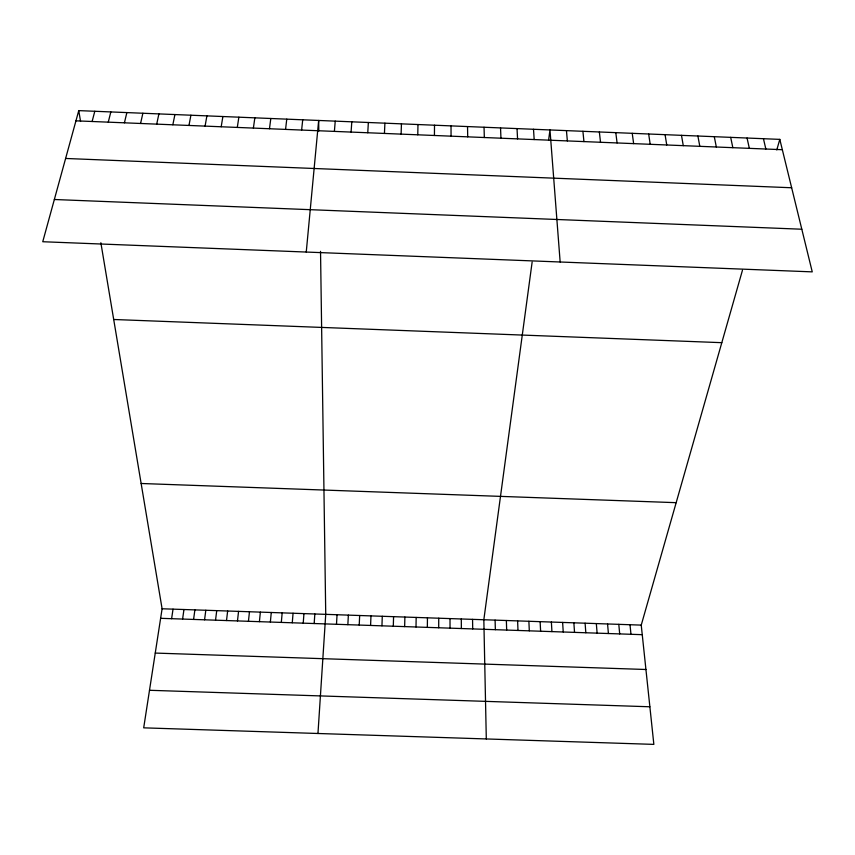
<?xml version="1.0" encoding="UTF-8"?>
<svg xmlns="http://www.w3.org/2000/svg" width="855" height="855" viewBox="0 0 855 855"><rect width="100%" height="100%" fill="white"/><g stroke="black" fill="none" stroke-linecap="round" stroke-linejoin="round"><path stroke-width="1.28" d="M438.701 627.762L438.733 618.208M434.426 135.485L434.511 125.215M427.35 627.378L427.447 617.823M416.011 626.993L416.161 617.438M417.774 134.801L417.977 124.531M404.661 626.608L404.875 617.054M393.3 626.223L393.578 616.669M401.113 134.117L401.444 123.857M381.95 625.828L382.281 616.284M370.589 625.443L370.974 615.899M384.44 133.444L384.9 123.173M359.218 625.058L359.666 615.514M347.857 624.674L348.359 615.119M367.768 132.76L368.355 122.5M336.485 624.289L337.052 614.734M317.964 733.494L325.734 614.35L320.529 251.349M351.084 132.076L351.8 121.816M314.17 623.53L314.843 613.986M303.226 623.156L303.952 613.612M292.271 622.782L293.062 613.238M334.391 131.392L335.235 121.132M281.316 622.419L282.171 612.864M270.362 622.045L271.27 612.49M306.25 252.043L318.659 120.459L318.808 130.975M259.407 621.67L260.369 612.127M248.442 621.296L249.468 611.753M301.623 130.056L302.713 119.807M237.476 620.922L238.556 611.378M285.559 129.394L286.767 119.144M226.511 620.548L227.644 611.004M215.535 620.185L216.732 610.63M269.475 128.742L270.811 118.492M204.559 619.811L205.809 610.267M532.131 262.111L483.834 619.747L486.303 738.955M548.568 140.37L549.979 129.949L560.153 261.993M193.583 619.437L194.887 609.893M253.39 128.079L254.843 117.84M182.596 619.063L183.964 609.519M171.609 618.689L173.031 609.145M237.295 127.427L238.866 117.188M100.858 242.735L162.097 608.771L143.693 727.84L653.851 744.384L641.239 625.112L742.439 270.34M221.189 126.764L222.888 116.526M205.082 126.113L206.899 115.874M188.966 125.45L190.911 115.222M172.838 124.787L174.912 114.559M156.711 124.135L158.902 113.907M140.573 123.473L142.881 113.245M124.424 122.81L126.861 112.593M108.275 122.147L110.829 111.93M92.116 121.496L94.798 111.278M78.756 110.616L42.75 241.73L812.25 271.869L779.803 139.376L78.756 110.616L80.573 121.474M776.789 149.935L779.803 139.376M155.257 653.07L645.931 669.497M149.497 690.284L649.875 706.775M162.097 608.771L641.239 625.112M160.622 618.315L642.244 634.677M141.139 483.492L676.166 502.676M113.704 319.492L721.802 342.673M65.611 158.464L791.655 187.758M54.346 199.504L801.808 229.226M75.945 120.833L782.336 149.7M763.44 138.702L765.845 149.026M747.056 138.029L749.343 148.353M730.683 137.356L732.842 147.68M714.288 136.682L716.33 147.007M697.894 136.009L699.807 146.333M681.488 135.336L683.273 145.66M665.072 134.663L666.74 144.976M648.656 133.989L650.195 144.303M632.23 133.316L633.641 143.629M615.792 132.643L617.086 142.945M599.355 131.969L600.52 142.272M582.907 131.296L583.944 141.599M630.017 624.727L630.969 634.292M618.796 624.342L619.693 633.908M566.448 130.623L567.357 140.915M607.563 623.968L608.407 633.523M596.33 623.584L597.111 633.138M585.098 623.199L585.825 632.753M573.865 622.814L574.528 632.369M533.509 129.265L534.172 139.557M562.622 622.429L563.231 631.995M551.379 622.045L551.924 631.61M517.029 128.592L517.564 138.884M540.125 621.66L540.616 631.225M528.882 621.275L529.309 630.84M500.538 127.919L500.955 138.2M517.617 620.901L517.991 630.456M506.363 620.516L506.673 630.071M484.037 127.245L484.336 137.527M495.098 620.132L495.355 629.686M467.535 126.561L467.706 136.843M472.559 619.362L472.708 628.917M461.294 618.977L461.369 628.532M451.023 125.888L451.066 136.169M450.008 618.592L450.04 628.147"/></g></svg>
